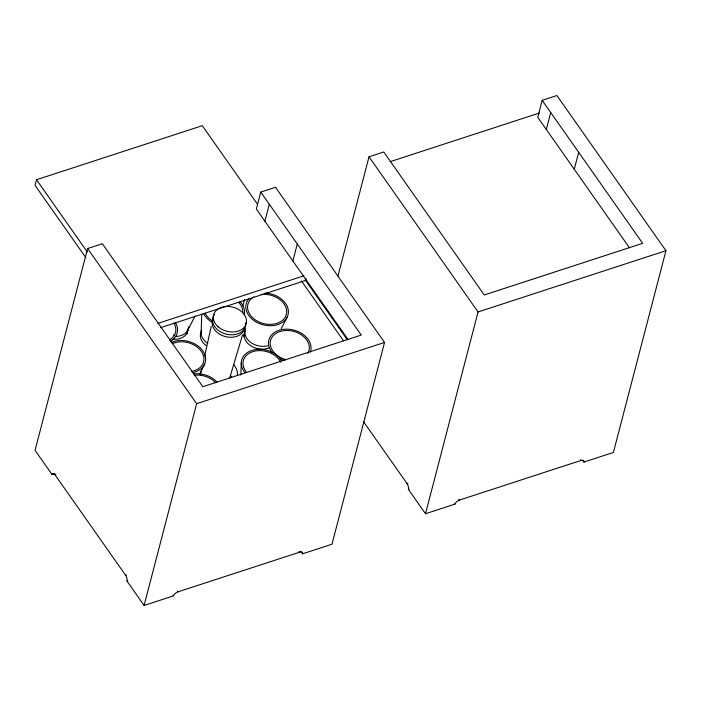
<?xml version="1.0" encoding="UTF-8"?>
<svg xmlns="http://www.w3.org/2000/svg" width="701" height="701" viewBox="0 0 701 701"><rect width="100%" height="100%" fill="white"/><g stroke="black" fill="none" stroke-linecap="round" stroke-linejoin="round"><path stroke-width="1.05" d="M201.765 314.127L201.143 331.801M240.837 375.079L241.275 362.855M200.39 375.079L201.809 368.717M204.648 356.003L211.273 326.342M257.512 204.245L202.309 125.689L36.522 179.728L35.05 185.379L85.864 257.688M299.029 551.442L299.564 552.195A4.32 2.208 -35.1 0 1 302.508 553.825L331.985 544.213L384.542 342.438L275.502 187.272L260.763 192.074L361.252 335.069L202.843 386.715L102.355 243.72L87.616 248.522L35.059 450.305L52.163 474.638A4.32 1.919 71.9 0 1 55.037 474.857L55.957 474.559M299.564 552.195L177.984 591.837A4.32 2.208 -35.1 0 0 173.568 595.859L144.099 605.471L196.657 403.688L87.616 248.522M260.763 192.074L256.347 209.029L348.055 339.529M242.853 305.855L244.5 299.537M264.899 221.201L269.315 204.245M292.86 260.982L297.277 244.027M306.092 278.534L305.601 280.418L160.538 327.709M337.926 276.159L369.024 156.787L383.762 151.977L484.251 294.972L642.659 243.335L542.171 100.339L556.909 95.529L665.95 250.695L613.393 452.478L583.915 462.082A4.32 2.208 -35.1 0 0 580.971 460.461L580.437 459.698M580.971 460.461L459.4 500.093A4.32 2.208 -35.1 0 0 454.975 504.124L425.507 513.728L478.064 311.945L369.024 156.787M542.171 100.339L537.755 117.295L629.463 247.795M546.307 129.466L550.723 112.511M574.268 169.248L578.684 152.292M229.499 378.636L242.52 334.999M187.754 330.285L195.027 316.063M199.417 374.343L204.622 364.143M281.224 328.734L287.357 316.703M390.098 161.686L539.306 113.045M157.865 323.406L303.962 275.782M196.657 403.688L384.542 342.438M478.064 311.945L665.95 250.695M52.163 474.638L54.923 473.745M55.037 474.857L125.593 575.258L126.513 574.96M363.451 421.555L407.001 483.524L407.921 483.217M125.593 575.258A4.32 1.919 71.9 0 1 126.995 581.129L127.915 580.831M407.001 483.524A4.32 1.919 71.9 0 1 408.403 489.386L409.323 489.088M582.846 460.566L583.915 462.082M305.154 279.787L347.337 339.81M458.866 499.331L459.4 500.093M301.421 280.917L343.446 340.721M454.441 503.362L454.975 504.124M408.403 489.386L425.507 513.728M300.904 551.547L302.508 553.825M36.522 179.728L87.336 252.036M177.449 591.074L177.984 591.837M173.033 595.096L173.568 595.859M126.995 581.129L144.099 605.471M244.588 327.279A16.43 12.11 14.6 0 1 224.828 336.445A16.43 12.11 14.6 0 1 213.525 318.35M245.692 322.714A16.859 12.425 14.6 0 1 226.055 334.079A16.859 12.425 14.6 0 1 214.375 314.591M230.647 375.736A21.617 15.939 14.6 0 1 231.68 377.085M233.591 364.432A21.617 15.939 14.6 0 1 237.473 375.079M187.228 330.644A15.992 11.794 14.6 0 1 187.027 334.018M188.008 328.296A15.992 11.794 14.6 0 1 173.182 339.231M206.199 345.663A15.992 11.794 14.6 0 1 201.432 331.424M243.589 336.261A15.992 11.794 14.6 0 1 244.658 333.553M269 347.889A15.992 11.794 14.6 0 1 250.239 345.435A15.992 11.794 14.6 0 1 245.157 331.135M194.247 375.263A19.865 14.642 14.6 0 1 215.61 382.65M193.721 373.957A21.617 15.939 14.6 0 1 216.959 381.992M172.227 343.762A19.865 14.642 14.6 0 1 201.292 351.297A19.865 14.642 14.6 0 1 191.68 371.442M171.167 342.614A21.617 15.939 14.6 0 1 202.782 350.815A21.617 15.939 14.6 0 1 192.328 372.73M173.866 323.012A19.865 14.642 14.6 0 1 169.476 340.011M175.408 322.609A21.617 15.939 14.6 0 1 170.632 341.107M174.383 335.122A14.248 10.506 14.6 0 1 173.384 335.052M188.762 326.701A15.992 11.794 14.6 0 1 175.662 336.454M212 320.62A19.865 14.642 14.6 0 1 205.156 313.268M238.673 302.341A19.865 14.642 14.6 0 1 242.87 312.707M212.272 322.355A21.617 15.939 14.6 0 1 203.562 313.575M240.022 301.684A21.617 15.939 14.6 0 1 244.237 315.213M207.724 343.385A15.992 11.794 14.6 0 1 201.608 329.847M200.46 334.719A15.992 11.794 14.6 0 1 200.863 333.965M261.105 294.543A19.865 14.642 14.6 0 1 286.639 312.646A19.865 14.642 14.6 0 1 258.59 321.785A19.865 14.642 14.6 0 1 253.911 296.891M265.031 293.053A21.617 15.939 14.6 0 1 288.26 313.689A21.617 15.939 14.6 0 1 260.185 323.88A21.617 15.939 14.6 0 1 248.899 298.906M268.536 345.505A15.992 11.794 14.6 0 1 250.625 342.351A15.992 11.794 14.6 0 1 245.727 328.655M246.384 372.152A19.865 14.642 14.6 0 1 253.35 351.481A19.865 14.642 14.6 0 1 280.724 362.18M244.956 372.73A21.617 15.939 14.6 0 1 251.878 350.439A21.617 15.939 14.6 0 1 281.706 360.743M283.931 359.797A14.248 10.506 14.6 0 1 284.93 359.972M286.113 359.683A19.865 14.642 14.6 0 1 270.849 339.521A19.865 14.642 14.6 0 1 296.129 332.178A19.865 14.642 14.6 0 1 307.783 353.392M284.308 360.507A21.617 15.939 14.6 0 1 280.058 358.781M272.163 352.577A21.617 15.939 14.6 0 1 286.192 329.155A21.617 15.939 14.6 0 1 310.359 352.016M218.177 326.815A16.859 12.425 14.6 0 0 245.955 324.3A16.859 12.425 14.6 0 0 225.556 306.547A16.859 12.425 14.6 0 0 218.177 326.815"/></g></svg>
